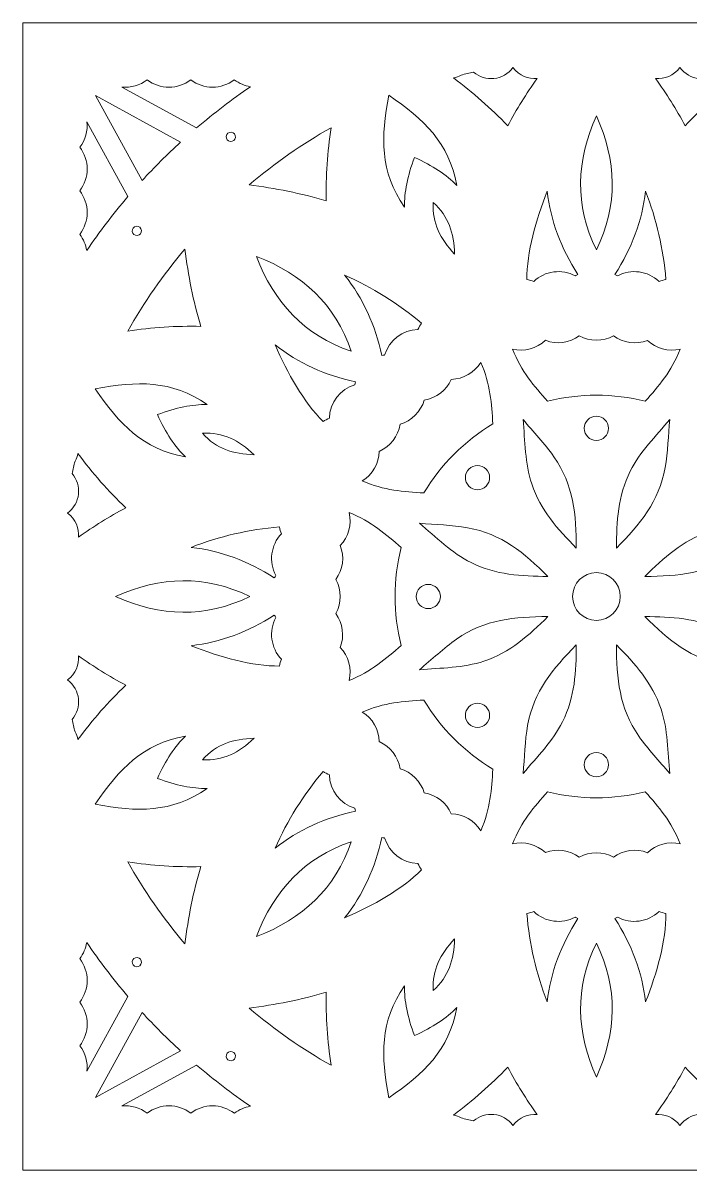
# Model space of a CAD drawing. Header units: millimetres. Extents: x -329 to 329, y -329 to 329.
# Drawn here: x -329 to -210.8, y -101.6 to 101.6 of the extents above; entities that cross this region are included whole.
import ezdxf

# ---------------------------------------------------------------- set-up
doc = ezdxf.new("R2010")
doc.units = ezdxf.units.MM
doc.header["$MEASUREMENT"] = 0
doc.layers.add('layer 1', color=7, linetype='Continuous')

msp = doc.modelspace()

# ---------------------------------------------------------------- linework, layer by layer
at = {"layer": 'layer 1', "color": 250, "lineweight": 9}
for points, knots in [([(-125.7564, 101.6), (-125.7564, 101.6), (-328.9564, 101.6), (-328.9564, 101.6), (-328.9564, 101.6), (-328.9564, 101.6), (-328.9564, -101.6), (-328.9564, -101.6), (-328.9564, -101.6), (-328.9564, -101.6), (-125.7564, -101.6), (-125.7564, -101.6), (-125.7564, -101.6), (-125.7564, -101.6), (-125.7564, 101.6), (-125.7564, 101.6)], [0, 0, 0, 0, 0.2, 0.2, 0.2, 0.2, 0.4, 0.4, 0.4, 0.4, 0.6, 0.6, 0.6, 0.6, 1, 1, 1, 1]), ([(-243.0743, 83.3864), (-246.03, 86.4933), (-249.2471, 89.304), (-252.6733, 91.8502), (-252.6733, 91.8502), (-252.212, 91.9488), (-251.7607, 92.1186), (-251.3361, 92.3648), (-251.3361, 92.3648), (-250.6046, 92.5541), (-249.8697, 92.7351), (-249.1316, 92.9074), (-249.1316, 92.9074), (-247.0827, 91.1217), (-243.8276, 91.3882), (-242.1388, 93.707), (-242.1388, 93.707), (-241.0395, 92.1975), (-239.4052, 91.6164), (-237.8532, 91.769), (-237.8532, 91.769), (-239.7623, 89.0868), (-241.5151, 86.2951), (-243.0743, 83.3864)], [0, 0, 0, 0, 0.14285714, 0.14285714, 0.14285714, 0.14285714, 0.28571429, 0.28571429, 0.28571429, 0.28571429, 0.42857143, 0.42857143, 0.42857143, 0.42857143, 0.57142857, 0.57142857, 0.57142857, 0.57142857, 0.71428571, 0.71428571, 0.71428571, 0.71428571, 1, 1, 1, 1]), ([(-211.6391, 83.3863), (-213.1985, 86.295), (-214.9513, 89.0867), (-216.8602, 91.769), (-216.8602, 91.769), (-215.3082, 91.6165), (-213.674, 92.1976), (-212.5747, 93.707), (-212.5747, 93.707), (-210.886, 91.3883), (-207.6309, 91.1217), (-205.582, 92.9073), (-205.582, 92.9073), (-204.8438, 92.735), (-204.1089, 92.554), (-203.3774, 92.3647), (-203.3774, 92.3647), (-202.9527, 92.1185), (-202.5015, 91.9487), (-202.0401, 91.85), (-202.0401, 91.85), (-205.4662, 89.3041), (-208.6835, 86.4933), (-211.6391, 83.3863)], [0, 0, 0, 0, 0.14285714, 0.14285714, 0.14285714, 0.14285714, 0.28571429, 0.28571429, 0.28571429, 0.28571429, 0.42857143, 0.42857143, 0.42857143, 0.42857143, 0.57142857, 0.57142857, 0.57142857, 0.57142857, 0.71428571, 0.71428571, 0.71428571, 0.71428571, 1, 1, 1, 1]), ([(-288.65, 90.3021), (-291.9334, 88.068), (-295.122, 85.6351), (-298.1988, 83.0032), (-298.1988, 83.0032), (-298.1988, 83.0032), (-311.4355, 90.2522), (-311.4355, 90.2522), (-311.4355, 90.2522), (-309.8671, 90.099), (-308.2503, 90.5268), (-306.9515, 91.5357), (-306.9515, 91.5357), (-304.6963, 89.784), (-301.4826, 89.784), (-299.2274, 91.5357), (-299.2274, 91.5357), (-296.9723, 89.7839), (-293.7585, 89.7841), (-291.5034, 91.5358), (-291.5034, 91.5358), (-290.654, 90.8761), (-289.6688, 90.4649), (-288.65, 90.3021)], [0, 0, 0, 0, 0.14285714, 0.14285714, 0.14285714, 0.14285714, 0.28571429, 0.28571429, 0.28571429, 0.28571429, 0.42857143, 0.42857143, 0.42857143, 0.42857143, 0.57142857, 0.57142857, 0.57142857, 0.57142857, 0.71428571, 0.71428571, 0.71428571, 0.71428571, 1, 1, 1, 1]), ([(-301.0278, 80.4982), (-303.393, 78.3305), (-305.6874, 76.0361), (-307.855, 73.6709), (-307.855, 73.6709), (-307.855, 73.6709), (-316.1203, 88.7636), (-316.1203, 88.7636), (-316.1203, 88.7636), (-316.1203, 88.7636), (-301.0278, 80.4982), (-301.0278, 80.4982)], [0, 0, 0, 0, 0.25, 0.25, 0.25, 0.25, 0.5, 0.5, 0.5, 0.5, 1, 1, 1, 1]), ([(-261.3699, 68.9795), (-265.7247, 75.3105), (-265.5505, 81.3696), (-264.1371, 88.7959), (-264.1371, 88.7959), (-257.8875, 84.5446), (-253.4788, 80.3824), (-252.0817, 72.8274), (-252.0817, 72.8274), (-253.9091, 74.6844), (-256.3578, 76.3289), (-259.5745, 77.7814), (-259.5745, 77.7814), (-260.822, 74.4795), (-261.3907, 71.5848), (-261.3699, 68.9795)], [0, 0, 0, 0, 0.2, 0.2, 0.2, 0.2, 0.4, 0.4, 0.4, 0.4, 0.6, 0.6, 0.6, 0.6, 1, 1, 1, 1]), ([(-310.36, 70.8419), (-312.992, 67.7651), (-315.4248, 64.5766), (-317.6589, 61.2932), (-317.6589, 61.2932), (-317.8217, 62.312), (-318.233, 63.2972), (-318.8927, 64.1466), (-318.8927, 64.1466), (-317.1409, 66.4017), (-317.1407, 69.6154), (-318.8925, 71.8706), (-318.8925, 71.8706), (-317.1408, 74.1257), (-317.141, 77.3393), (-318.8925, 79.5947), (-318.8925, 79.5947), (-317.8837, 80.8934), (-317.4559, 82.5102), (-317.609, 84.0787), (-317.609, 84.0787), (-317.609, 84.0787), (-310.36, 70.8419), (-310.36, 70.8419)], [0, 0, 0, 0, 0.14285714, 0.14285714, 0.14285714, 0.14285714, 0.28571429, 0.28571429, 0.28571429, 0.28571429, 0.42857143, 0.42857143, 0.42857143, 0.42857143, 0.57142857, 0.57142857, 0.57142857, 0.57142857, 0.71428571, 0.71428571, 0.71428571, 0.71428571, 1, 1, 1, 1]), ([(-227.3568, 61.4284), (-231.2508, 69.3047), (-230.9227, 77.2361), (-227.3565, 85.1738), (-227.3565, 85.1738), (-223.7898, 77.236), (-223.4622, 69.3048), (-227.3568, 61.4284)], [0, 0, 0, 0, 0.33333333, 0.33333333, 0.33333333, 0.33333333, 1, 1, 1, 1]), ([(-292.7586, 80.9157), (-293.0378, 81.2668), (-292.9794, 81.7786), (-292.6285, 82.0578), (-292.6285, 82.0578), (-292.2774, 82.337), (-291.7655, 82.2786), (-291.4863, 81.9277), (-291.4863, 81.9277), (-291.2071, 81.5766), (-291.2654, 81.0647), (-291.6165, 80.7855), (-291.6165, 80.7855), (-291.9676, 80.5063), (-292.4794, 80.5647), (-292.7586, 80.9157)], [0, 0, 0, 0, 0.2, 0.2, 0.2, 0.2, 0.4, 0.4, 0.4, 0.4, 0.6, 0.6, 0.6, 0.6, 1, 1, 1, 1]), ([(-275.2052, 70.0767), (-279.6831, 71.4289), (-284.2698, 72.3403), (-288.9047, 72.9013), (-288.9047, 72.9013), (-284.3171, 76.7832), (-279.4495, 80.1629), (-274.3742, 83.0402), (-274.3742, 83.0402), (-275.0161, 78.7547), (-275.3139, 74.4283), (-275.2052, 70.0767)], [0, 0, 0, 0, 0.25, 0.25, 0.25, 0.25, 0.5, 0.5, 0.5, 0.5, 1, 1, 1, 1]), ([(-239.6756, 56.1384), (-239.6988, 60.9848), (-238.0919, 66.6784), (-236.0659, 71.7942), (-236.0659, 71.7942), (-235.4902, 66.5838), (-233.5998, 61.6471), (-230.6464, 57.0626), (-230.6464, 57.0626), (-230.7929, 56.9734), (-230.9365, 56.8776), (-231.0766, 56.7751), (-231.0766, 56.7751), (-233.4745, 58.0922), (-236.4836, 57.6961), (-238.4586, 55.803), (-238.4586, 55.803), (-238.8538, 55.9558), (-239.2616, 56.0679), (-239.6756, 56.1384)], [0, 0, 0, 0, 0.16666667, 0.16666667, 0.16666667, 0.16666667, 0.33333333, 0.33333333, 0.33333333, 0.33333333, 0.5, 0.5, 0.5, 0.5, 0.66666667, 0.66666667, 0.66666667, 0.66666667, 1, 1, 1, 1]), ([(-224.067, 57.0627), (-221.1138, 61.6471), (-219.2232, 66.5835), (-218.6472, 71.7938), (-218.6472, 71.7938), (-216.7094, 66.7868), (-215.4688, 61.542), (-215.0379, 56.1383), (-215.0379, 56.1383), (-215.4519, 56.0679), (-215.8598, 55.9558), (-216.2547, 55.803), (-216.2547, 55.803), (-218.2298, 57.6962), (-221.239, 58.0922), (-223.6367, 56.7752), (-223.6367, 56.7752), (-223.7768, 56.8776), (-223.9205, 56.9735), (-224.067, 57.0627)], [0, 0, 0, 0, 0.16666667, 0.16666667, 0.16666667, 0.16666667, 0.33333333, 0.33333333, 0.33333333, 0.33333333, 0.5, 0.5, 0.5, 0.5, 0.66666667, 0.66666667, 0.66666667, 0.66666667, 1, 1, 1, 1]), ([(-252.4778, 60.6478), (-255.0347, 63.3858), (-256.4607, 66.0714), (-256.2713, 69.8063), (-256.2713, 69.8063), (-253.4968, 67.2995), (-252.6057, 64.3913), (-252.4778, 60.6478)], [0, 0, 0, 0, 0.33333333, 0.33333333, 0.33333333, 0.33333333, 1, 1, 1, 1]), ([(-309.2845, 64.1295), (-309.6356, 64.4088), (-309.6939, 64.9205), (-309.4147, 65.2715), (-309.4147, 65.2715), (-309.1355, 65.6226), (-308.6237, 65.6809), (-308.2727, 65.4018), (-308.2727, 65.4018), (-307.9214, 65.1225), (-307.8631, 64.6107), (-308.1424, 64.2597), (-308.1424, 64.2597), (-308.4217, 63.9085), (-308.9334, 63.8502), (-309.2845, 64.1295)], [0, 0, 0, 0, 0.2, 0.2, 0.2, 0.2, 0.4, 0.4, 0.4, 0.4, 0.6, 0.6, 0.6, 0.6, 1, 1, 1, 1]), ([(-310.3971, 47.0175), (-307.5197, 52.0928), (-304.1399, 56.9603), (-300.2582, 61.5479), (-300.2582, 61.5479), (-299.6971, 56.913), (-298.7858, 52.3264), (-297.4335, 47.8486), (-297.4335, 47.8486), (-301.7851, 47.9571), (-306.1115, 47.6594), (-310.3971, 47.0175)], [0, 0, 0, 0, 0.25, 0.25, 0.25, 0.25, 0.5, 0.5, 0.5, 0.5, 1, 1, 1, 1]), ([(-270.793, 43.4361), (-279.116, 46.2521), (-284.4924, 52.0925), (-287.5835, 60.227), (-287.5835, 60.227), (-279.4486, 57.1361), (-273.6087, 51.7595), (-270.793, 43.4361)], [0, 0, 0, 0, 0.33333333, 0.33333333, 0.33333333, 0.33333333, 1, 1, 1, 1]), ([(-265.3799, 42.6755), (-266.5333, 48.0053), (-268.687, 52.8326), (-271.964, 56.9241), (-271.964, 56.9241), (-267.0532, 54.7539), (-262.4673, 51.9226), (-258.3417, 48.4063), (-258.3417, 48.4063), (-258.5846, 48.0637), (-258.7938, 47.6961), (-258.965, 47.3087), (-258.965, 47.3087), (-261.7002, 47.2509), (-264.1082, 45.4031), (-264.8723, 42.7763), (-264.8723, 42.7763), (-265.0438, 42.7496), (-265.2132, 42.7159), (-265.3799, 42.6755)], [0, 0, 0, 0, 0.16666667, 0.16666667, 0.16666667, 0.16666667, 0.33333333, 0.33333333, 0.33333333, 0.33333333, 0.5, 0.5, 0.5, 0.5, 0.66666667, 0.66666667, 0.66666667, 0.66666667, 1, 1, 1, 1]), ([(-236.0168, 34.5907), (-238.3607, 37.2489), (-240.6723, 39.8883), (-242.2117, 43.8088), (-242.2117, 43.8088), (-240.1409, 43.3153), (-237.9267, 43.9112), (-236.3836, 45.3789), (-236.3836, 45.3789), (-234.3896, 44.609), (-232.1108, 44.9086), (-230.384, 46.1678), (-230.384, 46.1678), (-228.5049, 45.1385), (-226.2108, 45.1383), (-224.3312, 46.1669), (-224.3312, 46.1669), (-222.6016, 44.8994), (-220.3293, 44.6002), (-218.3308, 45.3765), (-218.3308, 45.3765), (-216.7855, 43.8974), (-214.5807, 43.3038), (-212.5025, 43.8059), (-212.5025, 43.8059), (-214.0419, 39.8869), (-216.3529, 37.2482), (-218.6963, 34.5906), (-218.6963, 34.5906), (-224.3643, 36.0188), (-230.3487, 36.0189), (-236.0168, 34.5907)], [0, 0, 0, 0, 0.11111111, 0.11111111, 0.11111111, 0.11111111, 0.22222222, 0.22222222, 0.22222222, 0.22222222, 0.33333333, 0.33333333, 0.33333333, 0.33333333, 0.44444444, 0.44444444, 0.44444444, 0.44444444, 0.55555556, 0.55555556, 0.55555556, 0.55555556, 0.66666667, 0.66666667, 0.66666667, 0.66666667, 0.77777778, 0.77777778, 0.77777778, 0.77777778, 1, 1, 1, 1]), ([(-275.7632, 30.9849), (-279.2065, 34.3954), (-282.0962, 39.5576), (-284.2811, 44.6077), (-284.2811, 44.6077), (-280.1896, 41.3304), (-275.3623, 39.1764), (-270.0322, 38.023), (-270.0322, 38.023), (-270.0727, 37.8563), (-270.1064, 37.687), (-270.133, 37.5155), (-270.133, 37.5155), (-272.76, 36.7513), (-274.6076, 34.3433), (-274.6655, 31.6082), (-274.6655, 31.6082), (-275.053, 31.4369), (-275.4206, 31.2277), (-275.7632, 30.9849)], [0, 0, 0, 0, 0.16666667, 0.16666667, 0.16666667, 0.16666667, 0.33333333, 0.33333333, 0.33333333, 0.33333333, 0.5, 0.5, 0.5, 0.5, 0.66666667, 0.66666667, 0.66666667, 0.66666667, 1, 1, 1, 1]), ([(-257.8624, 34.7844), (-255.7431, 35.111), (-253.9248, 36.5062), (-253.0605, 38.4684), (-253.0605, 38.4684), (-250.922, 38.5151), (-248.9431, 39.6544), (-247.8287, 41.479), (-247.8287, 41.479), (-246.1462, 37.6193), (-245.9144, 34.1193), (-245.6923, 30.5831), (-245.6923, 30.5831), (-250.7101, 27.5851), (-254.9417, 23.3536), (-257.9397, 18.3358), (-257.9397, 18.3358), (-261.4767, 18.558), (-264.9777, 18.7898), (-268.8384, 20.4734), (-268.8384, 20.4734), (-267.0252, 21.5888), (-265.8808, 23.5759), (-265.8275, 25.7048), (-265.8275, 25.7048), (-263.8731, 26.5704), (-262.4736, 28.3936), (-262.1429, 30.505), (-262.1429, 30.505), (-260.0864, 31.106), (-258.4641, 32.728), (-257.8624, 34.7844)], [0, 0, 0, 0, 0.11111111, 0.11111111, 0.11111111, 0.11111111, 0.22222222, 0.22222222, 0.22222222, 0.22222222, 0.33333333, 0.33333333, 0.33333333, 0.33333333, 0.44444444, 0.44444444, 0.44444444, 0.44444444, 0.55555556, 0.55555556, 0.55555556, 0.55555556, 0.66666667, 0.66666667, 0.66666667, 0.66666667, 0.77777778, 0.77777778, 0.77777778, 0.77777778, 1, 1, 1, 1]), ([(-316.1525, 36.7802), (-308.7272, 38.1933), (-302.6666, 38.3676), (-296.3365, 34.0133), (-296.3365, 34.0133), (-298.9418, 34.0343), (-301.8362, 33.4656), (-305.1378, 32.2182), (-305.1378, 32.2182), (-303.6851, 29.0012), (-302.0404, 26.5522), (-300.1835, 24.7247), (-300.1835, 24.7247), (-307.7395, 26.1221), (-311.9007, 30.5297), (-316.1525, 36.7802)], [0, 0, 0, 0, 0.2, 0.2, 0.2, 0.2, 0.4, 0.4, 0.4, 0.4, 0.6, 0.6, 0.6, 0.6, 1, 1, 1, 1]), ([(-238.8105, 19.9398), (-240.0231, 23.5483), (-239.9937, 27.5711), (-240.3457, 31.3579), (-240.3457, 31.3579), (-238.5443, 29.1876), (-236.4916, 27.0529), (-234.8952, 24.7642), (-234.8952, 24.7642), (-231.3884, 19.7363), (-230.9398, 14.4796), (-230.9127, 8.5849), (-230.9127, 8.5849), (-234.2255, 11.9281), (-237.2444, 15.279), (-238.8105, 19.9398)], [0, 0, 0, 0, 0.2, 0.2, 0.2, 0.2, 0.4, 0.4, 0.4, 0.4, 0.6, 0.6, 0.6, 0.6, 1, 1, 1, 1]), ([(-229.5031, 29.7893), (-229.5031, 30.9692), (-228.5367, 31.9357), (-227.3567, 31.9357), (-227.3567, 31.9357), (-226.1767, 31.9356), (-225.2104, 30.9693), (-225.2105, 29.7893), (-225.2105, 29.7893), (-225.2104, 28.6093), (-226.1768, 27.6429), (-227.3567, 27.6431), (-227.3567, 27.6431), (-228.5367, 27.643), (-229.5031, 28.6092), (-229.5031, 29.7893)], [0, 0, 0, 0, 0.2, 0.2, 0.2, 0.2, 0.4, 0.4, 0.4, 0.4, 0.6, 0.6, 0.6, 0.6, 1, 1, 1, 1]), ([(-221.3561, 22.1985), (-219.6619, 25.6076), (-216.7967, 28.4313), (-214.3679, 31.3578), (-214.3679, 31.3578), (-214.6288, 28.5495), (-214.6867, 25.5885), (-215.1763, 22.8413), (-215.1763, 22.8413), (-216.2518, 16.8065), (-219.6517, 12.7722), (-223.8007, 8.5848), (-223.8007, 8.5848), (-223.7792, 13.2913), (-223.5445, 17.7954), (-221.3561, 22.1985)], [0, 0, 0, 0, 0.2, 0.2, 0.2, 0.2, 0.4, 0.4, 0.4, 0.4, 0.6, 0.6, 0.6, 0.6, 1, 1, 1, 1]), ([(-297.1628, 28.9146), (-293.4284, 29.1039), (-290.7419, 27.6776), (-288.0044, 25.1209), (-288.0044, 25.1209), (-291.7485, 25.249), (-294.6558, 26.1396), (-297.1628, 28.9146)], [0, 0, 0, 0, 0.33333333, 0.33333333, 0.33333333, 0.33333333, 1, 1, 1, 1]), ([(-320.264, 21.7743), (-320.0917, 22.5125), (-319.9108, 23.2474), (-319.7214, 23.9789), (-319.7214, 23.9789), (-319.4752, 24.4036), (-319.3054, 24.8548), (-319.2067, 25.3162), (-319.2067, 25.3162), (-316.6608, 21.8901), (-313.85, 18.6728), (-310.743, 15.7172), (-310.743, 15.7172), (-313.6517, 14.1578), (-316.4434, 12.405), (-319.1257, 10.4961), (-319.1257, 10.4961), (-318.9732, 12.0481), (-319.5543, 13.6823), (-321.0637, 14.7816), (-321.0637, 14.7816), (-318.745, 16.4703), (-318.4784, 19.7254), (-320.264, 21.7743)], [0, 0, 0, 0, 0.14285714, 0.14285714, 0.14285714, 0.14285714, 0.28571429, 0.28571429, 0.28571429, 0.28571429, 0.42857143, 0.42857143, 0.42857143, 0.42857143, 0.57142857, 0.57142857, 0.57142857, 0.57142857, 0.71428571, 0.71428571, 0.71428571, 0.71428571, 1, 1, 1, 1]), ([(-249.9386, 19.5465), (-250.7731, 20.381), (-250.7731, 21.7475), (-249.9387, 22.5818), (-249.9387, 22.5818), (-249.1043, 23.4164), (-247.7378, 23.4163), (-246.9033, 22.5819), (-246.9033, 22.5819), (-246.0689, 21.7475), (-246.069, 20.3809), (-246.9034, 19.5464), (-246.9034, 19.5464), (-247.7376, 18.7121), (-249.1043, 18.7121), (-249.9386, 19.5465)], [0, 0, 0, 0, 0.2, 0.2, 0.2, 0.2, 0.4, 0.4, 0.4, 0.4, 0.6, 0.6, 0.6, 0.6, 1, 1, 1, 1]), ([(-272.7334, 9.0259), (-271.2543, 10.5712), (-270.6607, 12.776), (-271.1628, 14.8542), (-271.1628, 14.8542), (-267.2439, 13.3148), (-264.6051, 11.0038), (-261.9475, 8.6604), (-261.9475, 8.6604), (-263.3757, 2.9924), (-263.3758, -2.992), (-261.9476, -8.6601), (-261.9476, -8.6601), (-264.6058, -11.004), (-267.2452, -13.3156), (-271.1657, -14.855), (-271.1657, -14.855), (-270.6722, -12.7842), (-271.2681, -10.57), (-272.7358, -9.0269), (-272.7358, -9.0269), (-271.9659, -7.0329), (-272.2655, -4.7541), (-273.5247, -3.0273), (-273.5247, -3.0273), (-272.4955, -1.1482), (-272.4952, 1.1459), (-273.5238, 3.0255), (-273.5238, 3.0255), (-272.2563, 4.7551), (-271.9571, 7.0274), (-272.7334, 9.0259)], [0, 0, 0, 0, 0.11111111, 0.11111111, 0.11111111, 0.11111111, 0.22222222, 0.22222222, 0.22222222, 0.22222222, 0.33333333, 0.33333333, 0.33333333, 0.33333333, 0.44444444, 0.44444444, 0.44444444, 0.44444444, 0.55555556, 0.55555556, 0.55555556, 0.55555556, 0.66666667, 0.66666667, 0.66666667, 0.66666667, 0.77777778, 0.77777778, 0.77777778, 0.77777778, 1, 1, 1, 1]), ([(-299.1502, 8.7092), (-294.1432, 10.647), (-288.8984, 11.8876), (-283.4947, 12.3185), (-283.4947, 12.3185), (-283.4243, 11.9045), (-283.3122, 11.4966), (-283.1594, 11.1017), (-283.1594, 11.1017), (-285.0526, 9.1266), (-285.4486, 6.1174), (-284.1316, 3.7197), (-284.1316, 3.7197), (-284.234, 3.5796), (-284.3299, 3.4359), (-284.4191, 3.2894), (-284.4191, 3.2894), (-289.0035, 6.2426), (-293.9399, 8.1332), (-299.1502, 8.7092)], [0, 0, 0, 0, 0.16666667, 0.16666667, 0.16666667, 0.16666667, 0.33333333, 0.33333333, 0.33333333, 0.33333333, 0.5, 0.5, 0.5, 0.5, 0.66666667, 0.66666667, 0.66666667, 0.66666667, 1, 1, 1, 1]), ([(-249.5554, 6.0006), (-252.9645, 7.6948), (-255.7882, 10.56), (-258.7147, 12.9888), (-258.7147, 12.9888), (-255.9064, 12.7279), (-252.9454, 12.67), (-250.1982, 12.1804), (-250.1982, 12.1804), (-244.1634, 11.1049), (-240.1291, 7.705), (-235.9417, 3.556), (-235.9417, 3.556), (-240.6482, 3.5775), (-245.1524, 3.8122), (-249.5554, 6.0006)], [0, 0, 0, 0, 0.2, 0.2, 0.2, 0.2, 0.4, 0.4, 0.4, 0.4, 0.6, 0.6, 0.6, 0.6, 1, 1, 1, 1]), ([(-218.7718, 3.5558), (-215.4286, 6.8686), (-212.0777, 9.8875), (-207.4169, 11.4536), (-207.4169, 11.4536), (-203.8084, 12.6662), (-199.7856, 12.6368), (-195.9988, 12.9887), (-195.9988, 12.9887), (-198.1691, 11.1874), (-200.3038, 9.1347), (-202.5925, 7.5383), (-202.5925, 7.5383), (-207.6204, 4.0315), (-212.8771, 3.5829), (-218.7718, 3.5558)], [0, 0, 0, 0, 0.2, 0.2, 0.2, 0.2, 0.4, 0.4, 0.4, 0.4, 0.6, 0.6, 0.6, 0.6, 1, 1, 1, 1]), ([(-231.5873, -0.0002), (-231.5873, 2.3364), (-229.6931, 4.2306), (-227.3565, 4.2306), (-227.3565, 4.2306), (-225.0199, 4.2306), (-223.1257, 2.3364), (-223.1257, -0.0002), (-223.1257, -0.0002), (-223.1257, -2.3369), (-225.0199, -4.231), (-227.3565, -4.231), (-227.3565, -4.231), (-229.6931, -4.231), (-231.5873, -2.3368), (-231.5873, -0.0002)], [0, 0, 0, 0, 0.2, 0.2, 0.2, 0.2, 0.4, 0.4, 0.4, 0.4, 0.6, 0.6, 0.6, 0.6, 1, 1, 1, 1]), ([(-312.5302, -0.0001), (-304.5924, 3.5666), (-296.6612, 3.8942), (-288.7848, -0.0004), (-288.7848, -0.0004), (-296.6611, -3.8944), (-304.5925, -3.5663), (-312.5302, -0.0001)], [0, 0, 0, 0, 0.33333333, 0.33333333, 0.33333333, 0.33333333, 1, 1, 1, 1]), ([(-259.2924, -0.0001), (-259.2924, 1.1799), (-258.3261, 2.1462), (-257.146, 2.1462), (-257.146, 2.1462), (-255.9661, 2.1462), (-254.9997, 1.1798), (-254.9998, -0.0001), (-254.9998, -0.0001), (-254.9997, -1.1801), (-255.9661, -2.1465), (-257.1461, -2.1464), (-257.1461, -2.1464), (-258.3261, -2.1465), (-259.2925, -1.1801), (-259.2924, -0.0001)], [0, 0, 0, 0, 0.2, 0.2, 0.2, 0.2, 0.4, 0.4, 0.4, 0.4, 0.6, 0.6, 0.6, 0.6, 1, 1, 1, 1]), ([(-299.1506, -8.7095), (-293.9402, -8.1338), (-289.0035, -6.2434), (-284.419, -3.29), (-284.419, -3.29), (-284.3298, -3.4365), (-284.234, -3.5801), (-284.1315, -3.7202), (-284.1315, -3.7202), (-285.4486, -6.1181), (-285.0525, -9.1272), (-283.1594, -11.1022), (-283.1594, -11.1022), (-283.3122, -11.4974), (-283.4243, -11.9052), (-283.4948, -12.3192), (-283.4948, -12.3192), (-288.3412, -12.3424), (-294.0348, -10.7355), (-299.1506, -8.7095)], [0, 0, 0, 0, 0.16666667, 0.16666667, 0.16666667, 0.16666667, 0.33333333, 0.33333333, 0.33333333, 0.33333333, 0.5, 0.5, 0.5, 0.5, 0.66666667, 0.66666667, 0.66666667, 0.66666667, 1, 1, 1, 1]), ([(-252.1211, -7.5385), (-247.0932, -4.0317), (-241.8365, -3.5831), (-235.9418, -3.556), (-235.9418, -3.556), (-239.2851, -6.8688), (-242.6359, -9.8877), (-247.2967, -11.4538), (-247.2967, -11.4538), (-250.9052, -12.6664), (-254.928, -12.637), (-258.7148, -12.989), (-258.7148, -12.989), (-256.5446, -11.1876), (-254.4098, -9.1349), (-252.1211, -7.5385)], [0, 0, 0, 0, 0.2, 0.2, 0.2, 0.2, 0.4, 0.4, 0.4, 0.4, 0.6, 0.6, 0.6, 0.6, 1, 1, 1, 1]), ([(-218.7719, -3.5562), (-214.0654, -3.5777), (-209.5613, -3.8124), (-205.1582, -6.0008), (-205.1582, -6.0008), (-201.7491, -7.695), (-198.9254, -10.5602), (-195.9989, -12.9891), (-195.9989, -12.9891), (-198.8072, -12.7281), (-201.7682, -12.6702), (-204.5154, -12.1806), (-204.5154, -12.1806), (-210.5502, -11.1051), (-214.5845, -7.7052), (-218.7719, -3.5562)], [0, 0, 0, 0, 0.2, 0.2, 0.2, 0.2, 0.4, 0.4, 0.4, 0.4, 0.6, 0.6, 0.6, 0.6, 1, 1, 1, 1]), ([(-239.5373, -22.8415), (-238.4618, -16.8067), (-235.0619, -12.7724), (-230.9129, -8.585), (-230.9129, -8.585), (-230.9344, -13.2915), (-231.1691, -17.7956), (-233.3575, -22.1987), (-233.3575, -22.1987), (-235.0517, -25.6078), (-237.9169, -28.4315), (-240.3458, -31.358), (-240.3458, -31.358), (-240.0848, -28.5497), (-240.0269, -25.5887), (-239.5373, -22.8415)], [0, 0, 0, 0, 0.2, 0.2, 0.2, 0.2, 0.4, 0.4, 0.4, 0.4, 0.6, 0.6, 0.6, 0.6, 1, 1, 1, 1]), ([(-219.8184, -24.7644), (-223.3252, -19.7365), (-223.7738, -14.4798), (-223.8009, -8.5851), (-223.8009, -8.5851), (-220.4881, -11.9283), (-217.4692, -15.2792), (-215.9031, -19.94), (-215.9031, -19.94), (-214.6905, -23.5485), (-214.7199, -27.5713), (-214.368, -31.3581), (-214.368, -31.3581), (-216.1693, -29.1879), (-218.2221, -27.0531), (-219.8184, -24.7644)], [0, 0, 0, 0, 0.2, 0.2, 0.2, 0.2, 0.4, 0.4, 0.4, 0.4, 0.6, 0.6, 0.6, 0.6, 1, 1, 1, 1]), ([(-321.0637, -14.7825), (-319.5542, -13.6832), (-318.9731, -12.0489), (-319.1257, -10.4969), (-319.1257, -10.4969), (-316.4436, -12.406), (-313.6518, -14.1588), (-310.7431, -15.718), (-310.7431, -15.718), (-313.85, -18.6737), (-316.6607, -21.8908), (-319.2069, -25.317), (-319.2069, -25.317), (-319.3055, -24.8557), (-319.4753, -24.4044), (-319.7215, -23.9798), (-319.7215, -23.9798), (-319.9109, -23.2483), (-320.0918, -22.5134), (-320.2641, -21.7753), (-320.2641, -21.7753), (-318.4784, -19.7264), (-318.7449, -16.4713), (-321.0637, -14.7825)], [0, 0, 0, 0, 0.14285714, 0.14285714, 0.14285714, 0.14285714, 0.28571429, 0.28571429, 0.28571429, 0.28571429, 0.42857143, 0.42857143, 0.42857143, 0.42857143, 0.57142857, 0.57142857, 0.57142857, 0.57142857, 0.71428571, 0.71428571, 0.71428571, 0.71428571, 1, 1, 1, 1]), ([(-268.8359, -20.472), (-264.9762, -18.7895), (-261.4762, -18.5576), (-257.94, -18.3355), (-257.94, -18.3355), (-254.942, -23.3534), (-250.7105, -27.585), (-245.6927, -30.583), (-245.6927, -30.583), (-245.9149, -34.12), (-246.1467, -37.621), (-247.8303, -41.4817), (-247.8303, -41.4817), (-248.9457, -39.6685), (-250.9328, -38.5241), (-253.0617, -38.4708), (-253.0617, -38.4708), (-253.9273, -36.5164), (-255.7506, -35.1169), (-257.8619, -34.7862), (-257.8619, -34.7862), (-258.4629, -32.7297), (-260.0849, -31.1074), (-262.1413, -30.5057), (-262.1413, -30.5057), (-262.4679, -28.3864), (-263.8631, -26.5681), (-265.8253, -25.7038), (-265.8253, -25.7038), (-265.872, -23.5653), (-267.0113, -21.5864), (-268.8359, -20.472)], [0, 0, 0, 0, 0.11111111, 0.11111111, 0.11111111, 0.11111111, 0.22222222, 0.22222222, 0.22222222, 0.22222222, 0.33333333, 0.33333333, 0.33333333, 0.33333333, 0.44444444, 0.44444444, 0.44444444, 0.44444444, 0.55555556, 0.55555556, 0.55555556, 0.55555556, 0.66666667, 0.66666667, 0.66666667, 0.66666667, 0.77777778, 0.77777778, 0.77777778, 0.77777778, 1, 1, 1, 1]), ([(-249.9387, -22.582), (-250.7731, -21.7477), (-250.773, -20.3811), (-249.9388, -19.5467), (-249.9388, -19.5467), (-249.1044, -18.7123), (-247.7376, -18.7124), (-246.9032, -19.5468), (-246.9032, -19.5468), (-246.0689, -20.3811), (-246.069, -21.7477), (-246.9033, -22.582), (-246.9033, -22.582), (-247.7378, -23.4164), (-249.1043, -23.4164), (-249.9387, -22.582)], [0, 0, 0, 0, 0.2, 0.2, 0.2, 0.2, 0.4, 0.4, 0.4, 0.4, 0.6, 0.6, 0.6, 0.6, 1, 1, 1, 1]), ([(-316.1523, -36.7807), (-311.901, -30.5311), (-307.7388, -26.1224), (-300.1838, -24.7253), (-300.1838, -24.7253), (-302.0408, -26.5527), (-303.6853, -29.0014), (-305.1378, -32.2181), (-305.1378, -32.2181), (-301.8359, -33.4656), (-298.9412, -34.0343), (-296.3359, -34.0135), (-296.3359, -34.0135), (-302.6669, -38.3683), (-308.726, -38.1941), (-316.1523, -36.7807)], [0, 0, 0, 0, 0.2, 0.2, 0.2, 0.2, 0.4, 0.4, 0.4, 0.4, 0.6, 0.6, 0.6, 0.6, 1, 1, 1, 1]), ([(-297.1627, -28.9149), (-294.6559, -26.1404), (-291.7477, -25.2493), (-288.0042, -25.1214), (-288.0042, -25.1214), (-290.7422, -27.6783), (-293.4278, -29.1043), (-297.1627, -28.9149)], [0, 0, 0, 0, 0.33333333, 0.33333333, 0.33333333, 0.33333333, 1, 1, 1, 1]), ([(-227.3567, -31.9359), (-228.5367, -31.9359), (-229.5031, -30.9695), (-229.503, -29.7895), (-229.503, -29.7895), (-229.5031, -28.6095), (-228.5367, -27.643), (-227.3567, -27.6432), (-227.3567, -27.6432), (-226.1768, -27.6431), (-225.2102, -28.6094), (-225.2103, -29.7895), (-225.2103, -29.7895), (-225.2102, -30.9695), (-226.1767, -31.9359), (-227.3567, -31.9359)], [0, 0, 0, 0, 0.2, 0.2, 0.2, 0.2, 0.4, 0.4, 0.4, 0.4, 0.6, 0.6, 0.6, 0.6, 1, 1, 1, 1]), ([(-284.2805, -44.6076), (-282.1103, -39.6968), (-279.279, -35.1109), (-275.7627, -30.9853), (-275.7627, -30.9853), (-275.4201, -31.2282), (-275.0525, -31.4374), (-274.6651, -31.6086), (-274.6651, -31.6086), (-274.6073, -34.3438), (-272.7595, -36.7518), (-270.1327, -37.5159), (-270.1327, -37.5159), (-270.106, -37.6874), (-270.0723, -37.8568), (-270.0319, -38.0235), (-270.0319, -38.0235), (-275.3617, -39.1769), (-280.189, -41.3306), (-284.2805, -44.6076)], [0, 0, 0, 0, 0.16666667, 0.16666667, 0.16666667, 0.16666667, 0.33333333, 0.33333333, 0.33333333, 0.33333333, 0.5, 0.5, 0.5, 0.5, 0.66666667, 0.66666667, 0.66666667, 0.66666667, 1, 1, 1, 1]), ([(-236.0173, -34.5908), (-230.3493, -36.019), (-224.3649, -36.0191), (-218.6968, -34.5909), (-218.6968, -34.5909), (-216.3529, -37.2491), (-214.0413, -39.8885), (-212.5019, -43.809), (-212.5019, -43.809), (-214.5727, -43.3155), (-216.787, -43.9114), (-218.3301, -45.3791), (-218.3301, -45.3791), (-220.3241, -44.6092), (-222.6028, -44.9088), (-224.3296, -46.168), (-224.3296, -46.168), (-226.2087, -45.1387), (-228.5029, -45.1385), (-230.3825, -46.1671), (-230.3825, -46.1671), (-232.112, -44.8996), (-234.3843, -44.6004), (-236.3828, -45.3767), (-236.3828, -45.3767), (-237.9281, -43.8976), (-240.1329, -43.304), (-242.2111, -43.8061), (-242.2111, -43.8061), (-240.6717, -39.8871), (-238.3607, -37.2484), (-236.0173, -34.5908)], [0, 0, 0, 0, 0.11111111, 0.11111111, 0.11111111, 0.11111111, 0.22222222, 0.22222222, 0.22222222, 0.22222222, 0.33333333, 0.33333333, 0.33333333, 0.33333333, 0.44444444, 0.44444444, 0.44444444, 0.44444444, 0.55555556, 0.55555556, 0.55555556, 0.55555556, 0.66666667, 0.66666667, 0.66666667, 0.66666667, 0.77777778, 0.77777778, 0.77777778, 0.77777778, 1, 1, 1, 1]), ([(-287.5834, -60.2271), (-284.4925, -52.0922), (-279.1159, -46.2523), (-270.7925, -43.4366), (-270.7925, -43.4366), (-273.6085, -51.7596), (-279.4489, -57.136), (-287.5834, -60.2271)], [0, 0, 0, 0, 0.33333333, 0.33333333, 0.33333333, 0.33333333, 1, 1, 1, 1]), ([(-271.9641, -56.9247), (-268.6868, -52.8332), (-266.5328, -48.0059), (-265.3794, -42.6758), (-265.3794, -42.6758), (-265.2127, -42.7163), (-265.0434, -42.75), (-264.8719, -42.7766), (-264.8719, -42.7766), (-264.1077, -45.4036), (-261.6997, -47.2512), (-258.9646, -47.3091), (-258.9646, -47.3091), (-258.7933, -47.6966), (-258.5841, -48.0642), (-258.3413, -48.4068), (-258.3413, -48.4068), (-261.7518, -51.8501), (-266.914, -54.7398), (-271.9641, -56.9247)], [0, 0, 0, 0, 0.16666667, 0.16666667, 0.16666667, 0.16666667, 0.33333333, 0.33333333, 0.33333333, 0.33333333, 0.5, 0.5, 0.5, 0.5, 0.66666667, 0.66666667, 0.66666667, 0.66666667, 1, 1, 1, 1]), ([(-310.3966, -47.0178), (-306.1111, -47.6597), (-301.7847, -47.9575), (-297.4331, -47.8488), (-297.4331, -47.8488), (-298.7853, -52.3267), (-299.6967, -56.9134), (-300.2577, -61.5483), (-300.2577, -61.5483), (-304.1396, -56.9607), (-307.5193, -52.0931), (-310.3966, -47.0178)], [0, 0, 0, 0, 0.25, 0.25, 0.25, 0.25, 0.5, 0.5, 0.5, 0.5, 1, 1, 1, 1]), ([(-236.0656, -71.7938), (-238.0034, -66.7868), (-239.244, -61.542), (-239.6749, -56.1383), (-239.6749, -56.1383), (-239.2609, -56.0679), (-238.853, -55.9558), (-238.4581, -55.803), (-238.4581, -55.803), (-236.483, -57.6962), (-233.4738, -58.0922), (-231.0761, -56.7752), (-231.0761, -56.7752), (-230.936, -56.8776), (-230.7923, -56.9735), (-230.6458, -57.0627), (-230.6458, -57.0627), (-233.599, -61.6471), (-235.4896, -66.5835), (-236.0656, -71.7938)], [0, 0, 0, 0, 0.16666667, 0.16666667, 0.16666667, 0.16666667, 0.33333333, 0.33333333, 0.33333333, 0.33333333, 0.5, 0.5, 0.5, 0.5, 0.66666667, 0.66666667, 0.66666667, 0.66666667, 1, 1, 1, 1]), ([(-224.0664, -57.0626), (-223.9199, -56.9734), (-223.7763, -56.8776), (-223.6362, -56.7751), (-223.6362, -56.7751), (-221.2383, -58.0922), (-218.2292, -57.6961), (-216.2542, -55.803), (-216.2542, -55.803), (-215.859, -55.9558), (-215.4512, -56.0679), (-215.0372, -56.1384), (-215.0372, -56.1384), (-215.014, -60.9848), (-216.6209, -66.6784), (-218.6469, -71.7942), (-218.6469, -71.7942), (-219.2226, -66.5838), (-221.113, -61.6471), (-224.0664, -57.0626)], [0, 0, 0, 0, 0.16666667, 0.16666667, 0.16666667, 0.16666667, 0.33333333, 0.33333333, 0.33333333, 0.33333333, 0.5, 0.5, 0.5, 0.5, 0.66666667, 0.66666667, 0.66666667, 0.66666667, 1, 1, 1, 1]), ([(-256.271, -69.8064), (-256.4603, -66.072), (-255.034, -63.3855), (-252.4773, -60.648), (-252.4773, -60.648), (-252.6054, -64.3921), (-253.496, -67.2994), (-256.271, -69.8064)], [0, 0, 0, 0, 0.33333333, 0.33333333, 0.33333333, 0.33333333, 1, 1, 1, 1]), ([(-317.6585, -61.2936), (-315.4244, -64.577), (-312.9915, -67.7656), (-310.3596, -70.8424), (-310.3596, -70.8424), (-310.3596, -70.8424), (-317.6086, -84.0791), (-317.6086, -84.0791), (-317.6086, -84.0791), (-317.4554, -82.5107), (-317.8832, -80.8939), (-318.8921, -79.5951), (-318.8921, -79.5951), (-317.1404, -77.3399), (-317.1404, -74.1262), (-318.8921, -71.871), (-318.8921, -71.871), (-317.1403, -69.6159), (-317.1405, -66.4021), (-318.8922, -64.147), (-318.8922, -64.147), (-318.2325, -63.2976), (-317.8213, -62.3124), (-317.6585, -61.2936)], [0, 0, 0, 0, 0.14285714, 0.14285714, 0.14285714, 0.14285714, 0.28571429, 0.28571429, 0.28571429, 0.28571429, 0.42857143, 0.42857143, 0.42857143, 0.42857143, 0.57142857, 0.57142857, 0.57142857, 0.57142857, 0.71428571, 0.71428571, 0.71428571, 0.71428571, 1, 1, 1, 1]), ([(-227.3563, -85.1738), (-230.923, -77.236), (-231.2506, -69.3048), (-227.356, -61.4284), (-227.356, -61.4284), (-223.462, -69.3047), (-223.7901, -77.2361), (-227.3563, -85.1738)], [0, 0, 0, 0, 0.33333333, 0.33333333, 0.33333333, 0.33333333, 1, 1, 1, 1]), ([(-309.2841, -64.1299), (-308.933, -63.8507), (-308.4211, -63.909), (-308.1419, -64.2601), (-308.1419, -64.2601), (-307.8627, -64.6112), (-307.9211, -65.123), (-308.2721, -65.4022), (-308.2721, -65.4022), (-308.6232, -65.6814), (-309.135, -65.623), (-309.4142, -65.2721), (-309.4142, -65.2721), (-309.6934, -64.921), (-309.635, -64.4091), (-309.2841, -64.1299)], [0, 0, 0, 0, 0.2, 0.2, 0.2, 0.2, 0.4, 0.4, 0.4, 0.4, 0.6, 0.6, 0.6, 0.6, 1, 1, 1, 1]), ([(-264.1366, -88.7961), (-265.5497, -81.3708), (-265.724, -75.3102), (-261.3697, -68.9801), (-261.3697, -68.9801), (-261.3907, -71.5854), (-260.822, -74.4798), (-259.5746, -77.7814), (-259.5746, -77.7814), (-256.3576, -76.3287), (-253.9086, -74.684), (-252.0811, -72.8271), (-252.0811, -72.8271), (-253.4785, -80.3831), (-257.8861, -84.5443), (-264.1366, -88.7961)], [0, 0, 0, 0, 0.2, 0.2, 0.2, 0.2, 0.4, 0.4, 0.4, 0.4, 0.6, 0.6, 0.6, 0.6, 1, 1, 1, 1]), ([(-288.9043, -72.9018), (-284.2694, -72.3407), (-279.6828, -71.4294), (-275.205, -70.0771), (-275.205, -70.0771), (-275.3135, -74.4287), (-275.0158, -78.7551), (-274.3739, -83.0407), (-274.3739, -83.0407), (-279.4492, -80.1633), (-284.3167, -76.7835), (-288.9043, -72.9018)], [0, 0, 0, 0, 0.25, 0.25, 0.25, 0.25, 0.5, 0.5, 0.5, 0.5, 1, 1, 1, 1]), ([(-307.8546, -73.6714), (-305.6869, -76.0366), (-303.3925, -78.331), (-301.0273, -80.4986), (-301.0273, -80.4986), (-301.0273, -80.4986), (-316.12, -88.7639), (-316.12, -88.7639), (-316.12, -88.7639), (-316.12, -88.7639), (-307.8546, -73.6714), (-307.8546, -73.6714)], [0, 0, 0, 0, 0.25, 0.25, 0.25, 0.25, 0.5, 0.5, 0.5, 0.5, 1, 1, 1, 1]), ([(-292.7582, -80.9163), (-292.4789, -80.565), (-291.9671, -80.5067), (-291.6161, -80.786), (-291.6161, -80.786), (-291.2649, -81.0653), (-291.2066, -81.577), (-291.4859, -81.9281), (-291.4859, -81.9281), (-291.7652, -82.2792), (-292.2769, -82.3375), (-292.6279, -82.0583), (-292.6279, -82.0583), (-292.979, -81.7791), (-293.0373, -81.2673), (-292.7582, -80.9163)], [0, 0, 0, 0, 0.2, 0.2, 0.2, 0.2, 0.4, 0.4, 0.4, 0.4, 0.6, 0.6, 0.6, 0.6, 1, 1, 1, 1]), ([(-311.4351, -90.2526), (-311.4351, -90.2526), (-298.1983, -83.0036), (-298.1983, -83.0036), (-298.1983, -83.0036), (-295.1215, -85.6356), (-291.933, -88.0684), (-288.6496, -90.3025), (-288.6496, -90.3025), (-289.6684, -90.4653), (-290.6536, -90.8766), (-291.503, -91.5363), (-291.503, -91.5363), (-293.7581, -89.7845), (-296.9718, -89.7843), (-299.227, -91.5361), (-299.227, -91.5361), (-301.4821, -89.7844), (-304.6957, -89.7846), (-306.9511, -91.5361), (-306.9511, -91.5361), (-308.2498, -90.5273), (-309.8666, -90.0995), (-311.4351, -90.2526)], [0, 0, 0, 0, 0.14285714, 0.14285714, 0.14285714, 0.14285714, 0.28571429, 0.28571429, 0.28571429, 0.28571429, 0.42857143, 0.42857143, 0.42857143, 0.42857143, 0.57142857, 0.57142857, 0.57142857, 0.57142857, 0.71428571, 0.71428571, 0.71428571, 0.71428571, 1, 1, 1, 1]), ([(-243.0739, -83.3867), (-241.5145, -86.2954), (-239.7617, -89.0872), (-237.8528, -91.7694), (-237.8528, -91.7694), (-239.4048, -91.6169), (-241.039, -92.198), (-242.1383, -93.7074), (-242.1383, -93.7074), (-243.827, -91.3887), (-247.0821, -91.1221), (-249.131, -92.9077), (-249.131, -92.9077), (-249.8692, -92.7354), (-250.6041, -92.5545), (-251.3356, -92.3651), (-251.3356, -92.3651), (-251.7603, -92.1189), (-252.2115, -91.9491), (-252.6729, -91.8504), (-252.6729, -91.8504), (-249.2468, -89.3045), (-246.0295, -86.4937), (-243.0739, -83.3867)], [0, 0, 0, 0, 0.14285714, 0.14285714, 0.14285714, 0.14285714, 0.28571429, 0.28571429, 0.28571429, 0.28571429, 0.42857143, 0.42857143, 0.42857143, 0.42857143, 0.57142857, 0.57142857, 0.57142857, 0.57142857, 0.71428571, 0.71428571, 0.71428571, 0.71428571, 1, 1, 1, 1]), ([(-216.8598, -91.7694), (-214.9507, -89.0873), (-213.1979, -86.2955), (-211.6387, -83.3868), (-211.6387, -83.3868), (-208.683, -86.4937), (-205.4659, -89.3044), (-202.0397, -91.8506), (-202.0397, -91.8506), (-202.501, -91.9492), (-202.9523, -92.119), (-203.3769, -92.3652), (-203.3769, -92.3652), (-204.1084, -92.5546), (-204.8433, -92.7355), (-205.5814, -92.9078), (-205.5814, -92.9078), (-207.6304, -91.1221), (-210.8854, -91.3886), (-212.5742, -93.7074), (-212.5742, -93.7074), (-213.6735, -92.1979), (-215.3078, -91.6168), (-216.8598, -91.7694)], [0, 0, 0, 0, 0.14285714, 0.14285714, 0.14285714, 0.14285714, 0.28571429, 0.28571429, 0.28571429, 0.28571429, 0.42857143, 0.42857143, 0.42857143, 0.42857143, 0.57142857, 0.57142857, 0.57142857, 0.57142857, 0.71428571, 0.71428571, 0.71428571, 0.71428571, 1, 1, 1, 1])]:
    msp.add_open_spline(points, degree=3, knots=knots, dxfattribs=at)

doc.saveas('drawing.dxf')
